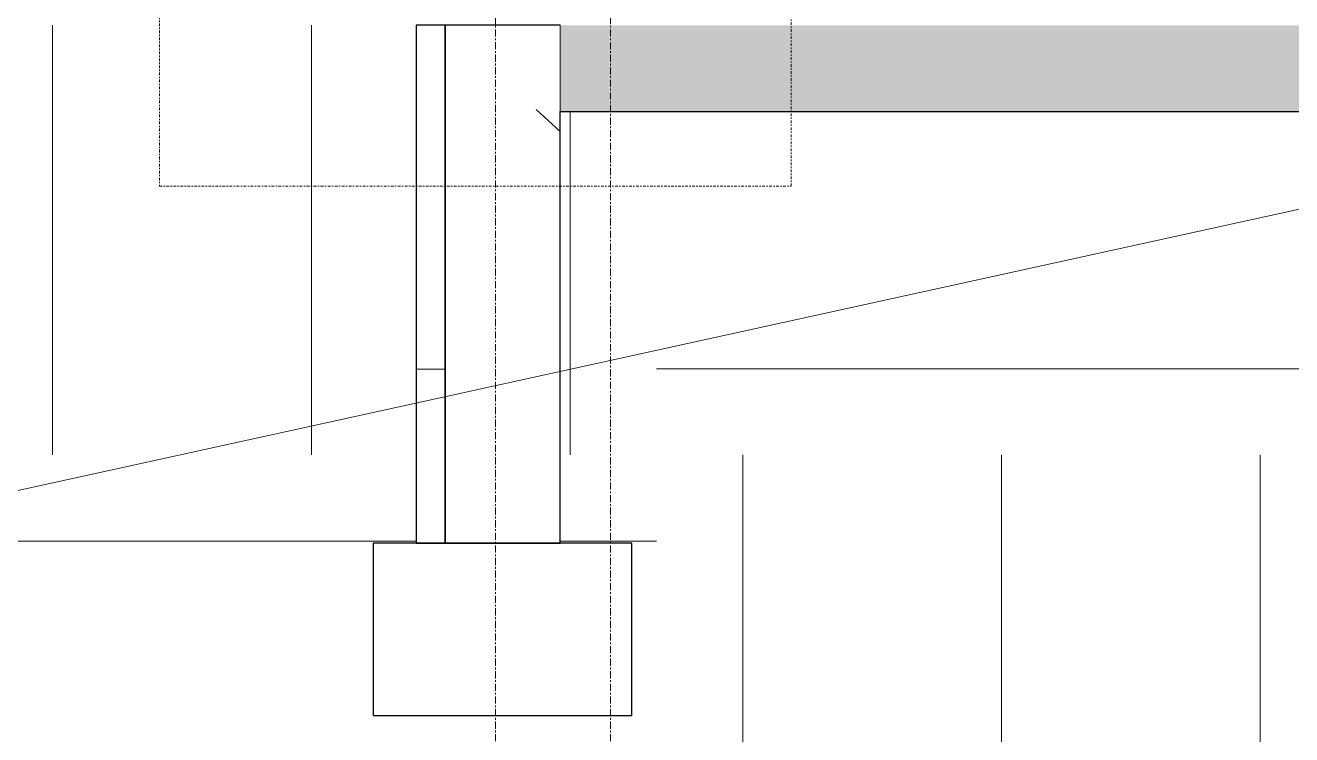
# Model space of a CAD drawing. Header units: inches. Extents: x -23445 to -32, y -314 to 853.
# Drawn here: x -8978 to -8889.9, y -49.3 to 0 of the extents above; entities that cross this region are included whole.
import ezdxf

# ---------------------------------------------------------------- set-up
doc = ezdxf.new("R2010")
doc.units = ezdxf.units.IN
doc.header["$MEASUREMENT"] = 0
doc.linetypes.add('Dash Dot 3_16_', pattern=[0.3125, 0.1875, -0.0625, 0, -0.0625])
doc.linetypes.add('Grid Line 1_2_', pattern=[0.875, 0.5, -0.125, 0.125, -0.125])
for name, color, linetype, lineweight in [('A-ANNO-IDEN', 131, 'Continuous', 9), ('A-ANNO-SYMB', 150, 'Continuous', 9), ('A-FLOR', 192, 'Continuous', 9), ('A-FLOR-MCUT', 51, 'Continuous', 9), ('A-FLOR-PATT', 8, 'Continuous', 25), ('A-WALL', 113, 'Continuous', 9), ('A-WALL-PATT', 111, 'Continuous', 25), ('C-TOPO', 7, 'Continuous', 9), ('L-SITE-WALL', 31, 'Continuous', 9), ('S-FNDN', 32, 'Continuous', 9), ('S-GRID', 1, 'Continuous', 9)]:
    doc.layers.add(name, color=color, linetype=linetype, lineweight=lineweight)
pattern_1 = [(50, (-21606.15, 72.08), (55.0854, -4.8198), [5.76, -63.36]), (355, (-21606.15, 72.08), (-10.6557, 57.7685), [4.608, -50.688]), (100.451, (-21601.557, 71.68), (44.4295, 52.9487), [4.895, -53.848]), (46.184, (-21606.15, 87.44), (81.9644, -12.712), [8.64, -95.04]), (96.636, (-21599.32, 86.38), (71.7815, 74.8124), [7.343, -80.772]), (351.184, (-21606.15, 87.44), (71.782, 74.8124), [6.912, -76.032]), (21, (-21598.47, 83.6), (45.842, -30.9215), [5.76, -63.36]), (326, (-21598.47, 83.6), (18.687, 55.6915), [4.608, -50.688]), (71.451, (-21594.65, 81.025), (64.529, 24.77), [4.895, -53.848]), (37.5, (-21606.148, 72.082), (0.9339, 25.56682), [2.534, -47.539, 2.534, -48.922, -50.88]), (37.5, (-21606.148, 72.082), (0.9339, 25.56682), [-101.53, 2.534, -48.346]), (7.5, (-21606.148, 72.082), (20.20404, 30.2913), [2.534, -26.803, 2.534, -46.387, -19.392]), (7.5, (-21606.148, 72.082), (20.20404, 30.2913), [-78.259, 2.534, -16.858]), (327.5, (-21623.274, 72.082), (40.9978, -1.7324), [2.534, -16.666, 2.534, -57.37, -79.488]), (327.5, (-21623.274, 72.082), (40.9978, -1.7324), [-79.104, 2.534, -76.954]), (317.5, (-21630.954, 72.082), (44.7889, 7.6878), [2.534, -22.426, 2.534, -37.248, -56.448]), (317.5, (-21630.954, 72.082), (44.7889, 7.6878), [-64.742, 2.534, -53.914])]

# ---------------------------------------------------------------- blocks, each defined once
blk = doc.blocks.new('Struct_Xcel_Sports Complex_rvt-4-Building Section - North_South looking West _ Fitness Center')
at = {"layer": 'A-FLOR-PATT', "lineweight": 9}
h = blk.add_hatch(dxfattribs=at)
h.set_pattern_fill('FP_49', style=0, pattern_type=2)
h.set_pattern_definition(pattern_1)
h.paths.add_polyline_path([(-21132.303, -6), (-21132.303, 0), (-22790.803, 0), (-22790.803, -6), (-21136.059, -6)], flags=0)
at = {"layer": 'A-WALL-PATT', "lineweight": 9}
h = blk.add_hatch(dxfattribs=at)
h.set_pattern_fill('FP_49', style=0, pattern_type=2)
h.set_pattern_definition(pattern_1)
h.paths.add_polyline_path([(-22790.803, -36), (-22790.803, 0), (-22798.803, 0), (-22798.803, -36)], flags=0)
at = {"layer": 'S-FNDN'}
h = blk.add_hatch(dxfattribs=at)
h.set_pattern_fill('FP_49', color=256, style=0, pattern_type=2)
h.set_pattern_definition(pattern_1)
h.paths.add_polyline_path([(-22803.803, -48), (-22785.803, -48), (-22785.803, -36), (-22803.803, -36)], flags=0)
at = {"layer": 'A-FLOR', "color": 250, "lineweight": 25}
blk.add_line((-22790.803, -6), (-21132.303, -6), dxfattribs=at)
at = {"layer": 'A-FLOR-MCUT', "color": 7}
blk.add_line((-22790.803, 0), (-22790.803, -6), dxfattribs=at)
at = {"layer": 'A-WALL', "color": 7}
blk.add_line((-22790.803, -6), (-22790.803, 0), dxfattribs=at)
at = {"layer": 'L-SITE-WALL', "color": 250, "lineweight": 25}
for p, q in [((-22790.803, 0), (-22798.803, 0)), ((-22798.803, 0), (-22798.803, -36)), ((-22790.803, -36), (-22790.803, -6)), ((-22798.803, -36), (-22790.803, -36))]:
    blk.add_line(p, q, dxfattribs=at)
at = {"layer": 'S-FNDN', "color": 250, "lineweight": 25}
for p, q in [((-22785.803, -36), (-22803.803, -36)), ((-22803.803, -36), (-22803.803, -48)), ((-22785.803, -48), (-22785.803, -36)), ((-22803.803, -48), (-22785.803, -48))]:
    blk.add_line(p, q, dxfattribs=at)

msp = doc.modelspace()

# ---------------------------------------------------------------- hatches: boundary and pattern name
at = {"layer": 'A-WALL-PATT', "lineweight": 9}
h = msp.add_hatch(dxfattribs=at)
h.set_pattern_fill('FP_47', color=256, style=0, pattern_type=2)
h.set_pattern_definition([(0, (-21606.148, 72.082), (0, 24), []), (90, (-21606.148, 72.082), (-24, 1e-15), [])])
h.paths.add_polyline_path([(-8950.807, -36), (-8948.807, -36), (-8948.807, 0), (-8950.807, 0), (-8950.807, -19.011)], flags=0)
at = {"layer": 'C-TOPO'}
h = msp.add_hatch(dxfattribs=at)
h.set_pattern_fill('FP_42', color=256, style=0, pattern_type=2)
h.set_pattern_definition([(0, (-21606.15, 72.08), (48, 48), [48, -48]), (0, (-21606.15, 90.08), (48, 48), [48, -48]), (0, (-21606.15, 108.08), (48, 48), [48, -48]), (90, (-21600.15, 114.08), (-48, 48), [48, -48]), (90, (-21582.15, 114.08), (-48, 48), [48, -48]), (90, (-21564.15, 114.08), (-48, 48), [48, -48])])
h.paths.add_polyline_path([(-7789.567, -99.619), (-6705.099, -99.619), (-6705.099, 0), (-7272.307, 0), (-7272.307, -36), (-7269.307, -36), (-7269.307, -48), (-7287.307, -48), (-7287.307, -36), (-7282.307, -36), (-7282.307, -6), (-8940.807, -6), (-8940.807, -36), (-8935.807, -36), (-8935.807, -48), (-8953.807, -48), (-8953.807, -36), (-8950.807, -36), (-8950.807, 0), (-9183.883, 0), (-9183.883, -99.619), (-7944.491, -99.619)], flags=0)

# ---------------------------------------------------------------- linework, layer by layer
at = {"layer": 'A-ANNO-IDEN', "color": 153}
msp.add_line((-8747.823, 18.275), (-9119.847, -63.346), dxfattribs=at)
at = {"layer": 'A-ANNO-SYMB', "linetype": 'Dash Dot 3_16_'}
for p, q in [((-8968.672, 168.318), (-8968.672, -11.185)), ((-8924.728, -11.185), (-8924.728, 168.318)), ((-8968.672, -11.185), (-8924.728, -11.185))]:
    msp.add_line(p, q, dxfattribs=at)
at = {"layer": 'L-SITE-WALL', "lineweight": 25}
for p, q in [((-8948.807, 0), (-8950.807, 0)), ((-8950.807, 0), (-8950.807, -36)), ((-8948.807, -36), (-8948.807, 0)), ((-8950.807, -36), (-8948.807, -36))]:
    msp.add_line(p, q, dxfattribs=at)
at = {"layer": 'S-GRID', "linetype": 'Grid Line 1_2_'}
for p, q in [((-8945.307, -293.036), (-8945.307, 738.657)), ((-8945.307, -293.036), (-8945.307, 738.657)), ((-8937.307, -293.036), (-8937.307, 738.657)), ((-8937.307, -293.036), (-8937.307, 738.657))]:
    msp.add_line(p, q, dxfattribs=at)

# ---------------------------------------------------------------- block references
at = {"color": 90, "lineweight": 5}
msp.add_blockref('Struct_Xcel_Sports Complex_rvt-4-Building Section - North_South looking West _ Fitness Center', (13849.996, 0), dxfattribs=at)

doc.saveas('drawing.dxf')
